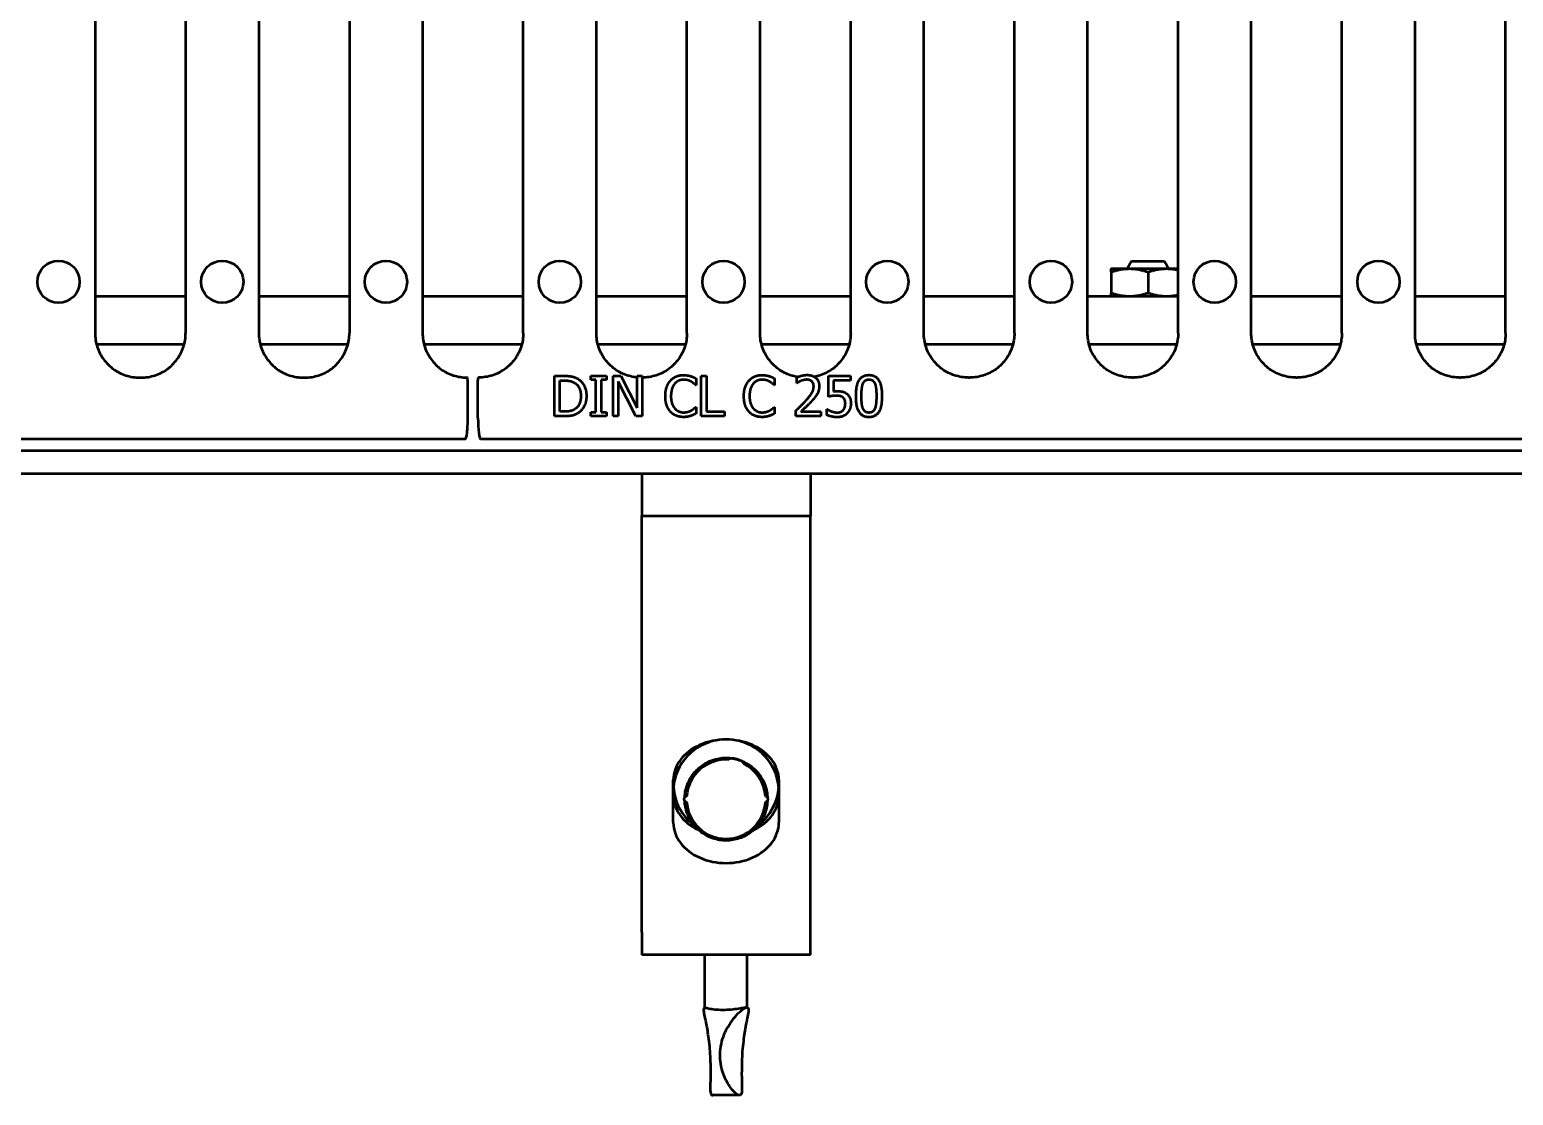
# Model space of a CAD drawing. Header units: inches. Extents: x 39 to 190, y 80 to 114.
# Drawn here: x 145.21 to 154, y 100.67 to 106.98 of the extents above; entities that cross this region are included whole.
import ezdxf

# ---------------------------------------------------------------- set-up
doc = ezdxf.new("R2010")
doc.units = ezdxf.units.IN
doc.header["$LTSCALE"] = 8
doc.header["$MEASUREMENT"] = 0
doc.layers.add('Visible (ANSI)', color=7, linetype='Continuous', lineweight=50)

msp = doc.modelspace()

# ---------------------------------------------------------------- linework, layer by layer
at = {"layer": 'Visible (ANSI)'}
for p, q in [((145.600067, 109.290666), (145.600067, 105.183452)), ((146.136704, 109.290666), (146.136704, 105.183452)), ((146.570067, 109.290666), (146.570067, 105.183452)), ((147.106704, 109.290666), (147.106704, 105.183452)), ((147.540067, 109.290666), (147.540067, 105.183452)), ((148.136704, 105.183452), (148.136704, 109.290666)), ((148.570067, 105.183452), (148.570067, 109.290666)), ((149.106704, 105.183452), (149.106704, 109.290666)), ((149.540067, 105.183452), (149.540067, 109.290666)), ((150.076704, 105.183452), (150.076704, 109.290666)), ((150.510067, 105.183452), (150.510067, 109.290666)), ((151.046704, 105.183452), (151.046704, 109.290666)), ((151.480067, 105.183452), (151.480067, 109.290666)), ((152.016704, 105.183452), (152.016704, 109.290666)), ((152.450067, 105.183452), (152.450067, 109.290666)), ((152.986704, 105.183452), (152.986704, 109.290666)), ((153.420067, 105.183452), (153.420067, 109.290666)), ((153.956704, 105.183452), (153.956704, 109.290666)), ((151.740531, 105.609559), (151.715362, 105.563059)), ((151.740531, 105.609559), (151.936401, 105.609559)), ((151.936401, 105.609559), (151.961569, 105.563059)), ((151.728886, 105.563059), (151.619386, 105.563059)), ((151.619386, 105.543499), (151.619386, 105.421619)), ((151.947886, 105.563059), (151.728886, 105.563059)), ((151.838386, 105.543499), (151.838386, 105.421619)), ((152.016704, 105.563059), (151.947886, 105.563059)), ((145.600067, 105.402059), (146.136704, 105.402059)), ((146.570067, 105.402059), (147.106704, 105.402059)), ((147.540067, 105.402059), (148.136704, 105.402059)), ((148.570067, 105.402059), (149.106704, 105.402059)), ((149.540067, 105.402059), (150.076704, 105.402059)), ((150.510067, 105.402059), (151.046704, 105.402059)), ((151.480067, 105.402059), (152.016704, 105.402059)), ((152.450067, 105.402059), (152.986704, 105.402059)), ((153.420067, 105.402059), (153.956704, 105.402059)), ((145.608543, 105.117059), (146.128229, 105.117059)), ((146.578543, 105.117059), (147.098229, 105.117059)), ((147.548543, 105.117059), (148.128229, 105.117059)), ((148.578543, 105.117059), (149.098229, 105.117059)), ((149.548543, 105.117059), (150.068229, 105.117059)), ((150.518543, 105.117059), (151.038229, 105.117059)), ((151.488543, 105.117059), (152.008229, 105.117059)), ((152.458543, 105.117059), (152.978229, 105.117059)), ((153.428543, 105.117059), (153.948229, 105.117059)), ((145.864529, 104.919888), (145.872242, 104.919888)), ((146.834529, 104.919888), (146.842242, 104.919888)), ((147.804445, 104.919888), (147.804702, 104.919888)), ((147.808386, 104.681105), (147.808386, 104.889913)), ((147.868386, 104.681105), (147.868386, 104.889913)), ((147.872326, 104.919888), (147.872069, 104.919888)), ((148.321821, 104.690181), (148.321821, 104.930181)), ((148.321821, 104.930181), (148.376473, 104.930181)), ((148.353717, 104.717798), (148.353717, 104.902563)), ((148.353717, 104.902563), (148.378028, 104.902563)), ((148.536343, 104.905675), (148.536343, 104.930181)), ((148.536343, 104.930181), (148.629309, 104.930181)), ((148.566878, 104.905675), (148.536343, 104.905675)), ((148.566878, 104.714686), (148.566878, 104.905675)), ((148.629309, 104.905675), (148.598774, 104.905675)), ((148.598774, 104.905675), (148.598774, 104.714686)), ((148.629309, 104.930181), (148.629309, 104.905675)), ((148.66879, 104.690181), (148.66879, 104.930181)), ((148.66879, 104.930181), (148.714106, 104.930181)), ((148.804738, 104.690181), (148.698547, 104.897117)), ((148.698547, 104.897117), (148.698547, 104.690181)), ((148.714106, 104.930181), (148.810767, 104.740164)), ((148.810767, 104.740164), (148.810767, 104.930181)), ((148.810767, 104.930181), (148.840524, 104.930181)), ((148.840524, 104.930181), (148.840524, 104.690181)), ((148.840524, 104.919888), (148.842242, 104.919888)), ((149.160654, 104.875724), (149.158126, 104.875724)), ((149.160654, 104.914233), (149.160654, 104.875724)), ((149.190411, 104.690181), (149.190411, 104.930181)), ((149.190411, 104.930181), (149.222307, 104.930181)), ((149.222307, 104.930181), (149.222307, 104.718576)), ((149.626067, 104.875724), (149.623539, 104.875724)), ((149.626067, 104.914233), (149.626067, 104.875724)), ((149.757153, 104.886615), (149.757153, 104.920845)), ((149.758904, 104.886615), (149.757153, 104.886615)), ((149.944641, 104.806485), (149.944641, 104.930181)), ((149.944641, 104.930181), (150.07631, 104.930181)), ((150.07631, 104.90198), (149.975565, 104.90198)), ((149.975565, 104.90198), (149.975565, 104.837993)), ((150.07631, 104.930181), (150.07631, 104.90198)), ((150.774529, 104.919888), (150.782242, 104.919888)), ((151.744529, 104.919888), (151.752242, 104.919888)), ((152.714529, 104.919888), (152.722242, 104.919888)), ((153.684529, 104.919888), (153.692242, 104.919888)), ((148.377056, 104.690181), (148.321821, 104.690181)), ((148.378028, 104.717798), (148.353717, 104.717798)), ((148.536343, 104.690181), (148.536343, 104.714686)), ((148.536343, 104.714686), (148.566878, 104.714686)), ((148.629309, 104.690181), (148.536343, 104.690181)), ((148.598774, 104.714686), (148.629309, 104.714686)), ((148.629309, 104.714686), (148.629309, 104.690181)), ((148.698547, 104.690181), (148.66879, 104.690181)), ((148.840524, 104.690181), (148.804738, 104.690181)), ((149.15832, 104.744638), (149.160654, 104.744638)), ((149.160654, 104.744638), (149.160654, 104.706518)), ((149.329471, 104.690181), (149.190411, 104.690181)), ((149.222307, 104.718576), (149.329471, 104.718576)), ((149.329471, 104.718576), (149.329471, 104.690181)), ((149.623733, 104.744638), (149.626067, 104.744638)), ((149.626067, 104.744638), (149.626067, 104.706518)), ((149.752097, 104.690181), (149.752097, 104.724216)), ((149.900103, 104.690181), (149.752097, 104.690181)), ((149.782242, 104.717993), (149.900103, 104.717993)), ((149.900103, 104.717993), (149.900103, 104.690181)), ((149.934722, 104.698738), (149.934722, 104.732774)), ((149.934722, 104.732774), (149.937056, 104.732774)), ((127.883734, 104.556105), (147.793038, 104.556105)), ((147.883734, 104.556105), (167.793038, 104.556105)), ((67.838386, 104.487059), (187.838386, 104.487059)), ((67.838386, 104.351059), (187.838386, 104.351059)), ((148.838386, 104.351059), (148.838386, 104.101059)), ((149.838386, 104.351059), (149.838386, 104.101059)), ((148.838386, 104.056407), (148.838386, 104.101059)), ((148.838386, 104.101059), (149.838386, 104.101059)), ((149.838386, 104.056407), (149.838386, 104.101059)), ((148.838386, 101.634072), (148.838386, 104.056407)), ((149.838386, 101.634072), (149.838386, 104.056407)), ((149.025886, 102.283073), (149.025886, 102.535867)), ((149.650886, 102.535867), (149.650886, 102.283073)), ((148.838386, 101.634072), (148.838386, 101.500117)), ((149.838386, 101.500117), (149.838386, 101.634072)), ((149.838386, 101.500117), (148.838386, 101.500117)), ((149.213386, 101.187453), (149.213386, 101.500117)), ((149.463386, 101.187716), (149.463386, 101.500117)), ((149.417391, 100.667817), (149.25938, 100.667817))]:
    msp.add_line(p, q, dxfattribs=at)
for centre in [(145.3834, 105.487059), (146.3534, 105.487059), (147.3234, 105.487059), (148.353372, 105.487059), (149.323372, 105.487059), (150.293372, 105.487059), (151.263372, 105.487059), (152.233372, 105.487059), (153.203372, 105.487059)]:
    msp.add_circle(centre, 0.125, dxfattribs=at)
for centre, radius, start, end in [((149.338386, 102.422117), 0.234375, 86.1417694, 176.332444), ((149.338386, 102.422117), 0.234375, 3.667556, 64.0039677), ((149.104011, 102.422117), 0.015, 88.166222, 271.833778), ((149.338386, 102.422117), 0.234375, 183.667556, 356.332444), ((149.572761, 102.422117), 0.015, 268.166222, 91.833778)]:
    msp.add_arc(centre, radius, start, end, dxfattribs=at)
for centre, major_axis, ratio, start_param, end_param in [((147.793038, 104.681105), (0, 0.125), 0.12278456, 3.14159265, 4.71238898), ((147.883734, 104.681105), (0, 0.125), 0.12278456, 1.57079633, 3.14159265), ((149.338386, 102.535867), (-0.3125, 0), 0.76604444, 3.14159265, 6.28318531), ((149.338386, 102.4683), (-0.3125, 0), 0.98480775, 4.86515181, 6.21259591), ((149.338386, 102.4683), (0.3125, 0), 0.98480775, 0.0705894, 1.4180335), ((149.338386, 102.511712), (-0.3125, 0), 0.98480775, 5.92204963, 7.20118921), ((149.397632, 102.644355), (0.043438, -0.011753), 0.33333333, 1.57079633, 3.15174077), ((149.397632, 102.644355), (0.043438, -0.011753), 0.33333333, 0.01213813, 1.57079633), ((149.338386, 102.511712), (0.3125, 0), 0.98480775, 5.36538894, 6.64432098), ((149.338386, 102.44377), (-0.3125, 0), 0.76604444, 0, 1.01929807), ((149.338386, 102.44377), (0.3125, 0), 0.76604444, 5.26371111, 6.28318531), ((149.338386, 102.283073), (0.3125, 0), 0.76604444, 3.14159265, 6.28318531)]:
    msp.add_ellipse(centre, major_axis=major_axis, ratio=ratio, start_param=start_param, end_param=end_param, dxfattribs=at)
for points, weights in [([(151.619386, 105.543499), (151.619386, 105.563059), (151.619386, 105.563059)], [1, 1.0379548493, 1]), ([(151.728886, 105.563059), (151.678067, 105.563059), (151.619386, 105.543499)], [1, 1.0379548493, 1]), ([(151.838386, 105.543499), (151.779705, 105.563059), (151.728886, 105.563059)], [1, 1.0379548493, 1]), ([(151.947886, 105.563059), (151.897067, 105.563059), (151.838386, 105.543499)], [1, 1.0379548493, 1]), ([(152.016704, 105.554993), (151.981231, 105.563059), (151.947886, 105.563059)], [1.01732124703, 1.02458366992, 1]), ([(151.619386, 105.421619), (151.678067, 105.402059), (151.728886, 105.402059)], [1, 1.0379548493, 1]), ([(151.619386, 105.402059), (151.619386, 105.402059), (151.619386, 105.421619)], [1, 1.0379548493, 1]), ([(151.728886, 105.402059), (151.779705, 105.402059), (151.838386, 105.421619)], [1, 1.0379548493, 1]), ([(151.838386, 105.421619), (151.897067, 105.402059), (151.947886, 105.402059)], [1, 1.0379548493, 1]), ([(151.947886, 105.402059), (151.981231, 105.402059), (152.016704, 105.410125)], [1, 1.02458366992, 1.01732124703])]:
    msp.add_rational_spline(points, weights, degree=2, dxfattribs=at)
for points, knots in [([(145.600067, 105.183452), (145.600067, 105.169609), (145.601155, 105.155776), (145.605478, 105.128468), (145.608713, 105.114994), (145.617251, 105.088728), (145.622554, 105.075938), (145.635098, 105.051352), (145.642339, 105.039557), (145.658585, 105.017247), (145.667588, 105.006733), (145.68714, 104.987241), (145.697688, 104.978263), (145.720074, 104.962062), (145.731911, 104.954839), (145.756587, 104.942326), (145.769425, 104.937035), (145.795793, 104.928516), (145.809322, 104.925287), (145.83674, 104.920973), (145.850629, 104.919888), (145.864529, 104.919888)], [-0.58342198, -0.58342198, -0.58342198, -0.58342198, -0.42707151, -0.42707151, -0.27072103, -0.27072103, -0.11437056, -0.11437056, 0.04197991, 0.04197991, 0.19833038, 0.19833038, 0.35468086, 0.35468086, 0.51103133, 0.51103133, 0.6673818, 0.6673818, 0.82373227, 0.82373227, 0.98008275, 0.98008275, 0.98008275, 0.98008275]), ([(145.872242, 104.919888), (145.886142, 104.919888), (145.900031, 104.920973), (145.927449, 104.925287), (145.940978, 104.928516), (145.967346, 104.937035), (145.980185, 104.942326), (146.004861, 104.954839), (146.016698, 104.962062), (146.039083, 104.978263), (146.049631, 104.987241), (146.069183, 105.006733), (146.078187, 105.017247), (146.094432, 105.039557), (146.101673, 105.051352), (146.114217, 105.075938), (146.11952, 105.088728), (146.128058, 105.114994), (146.131293, 105.128468), (146.135616, 105.155776), (146.136704, 105.169609), (146.136704, 105.183452)], [-0.98008275, -0.98008275, -0.98008275, -0.98008275, -0.82373227, -0.82373227, -0.6673818, -0.6673818, -0.51103133, -0.51103133, -0.35468086, -0.35468086, -0.19833038, -0.19833038, -0.04197991, -0.04197991, 0.11437056, 0.11437056, 0.27072103, 0.27072103, 0.42707151, 0.42707151, 0.58342198, 0.58342198, 0.58342198, 0.58342198]), ([(146.570067, 105.183452), (146.570067, 105.169609), (146.571155, 105.155776), (146.575478, 105.128468), (146.578713, 105.114994), (146.587251, 105.088728), (146.592554, 105.075938), (146.605098, 105.051352), (146.612339, 105.039557), (146.628585, 105.017247), (146.637588, 105.006733), (146.65714, 104.987241), (146.667688, 104.978263), (146.690074, 104.962062), (146.701911, 104.954839), (146.726587, 104.942326), (146.739425, 104.937035), (146.765793, 104.928516), (146.779322, 104.925287), (146.80674, 104.920973), (146.820629, 104.919888), (146.834529, 104.919888)], [-0.58342198, -0.58342198, -0.58342198, -0.58342198, -0.42707151, -0.42707151, -0.27072103, -0.27072103, -0.11437056, -0.11437056, 0.04197991, 0.04197991, 0.19833038, 0.19833038, 0.35468086, 0.35468086, 0.51103133, 0.51103133, 0.6673818, 0.6673818, 0.82373227, 0.82373227, 0.98008275, 0.98008275, 0.98008275, 0.98008275]), ([(146.842242, 104.919888), (146.856142, 104.919888), (146.870031, 104.920973), (146.897449, 104.925287), (146.910978, 104.928516), (146.937346, 104.937035), (146.950185, 104.942326), (146.974861, 104.954839), (146.986698, 104.962062), (147.009083, 104.978263), (147.019631, 104.987241), (147.039183, 105.006733), (147.048187, 105.017247), (147.064432, 105.039557), (147.071673, 105.051352), (147.084217, 105.075938), (147.08952, 105.088728), (147.098058, 105.114994), (147.101293, 105.128468), (147.105616, 105.155776), (147.106704, 105.169609), (147.106704, 105.183452)], [-0.98008275, -0.98008275, -0.98008275, -0.98008275, -0.82373227, -0.82373227, -0.6673818, -0.6673818, -0.51103133, -0.51103133, -0.35468086, -0.35468086, -0.19833038, -0.19833038, -0.04197991, -0.04197991, 0.11437056, 0.11437056, 0.27072103, 0.27072103, 0.42707151, 0.42707151, 0.58342198, 0.58342198, 0.58342198, 0.58342198]), ([(147.540067, 105.183452), (147.540067, 105.169611), (147.541155, 105.155782), (147.545476, 105.128479), (147.54871, 105.115007), (147.557244, 105.088747), (147.562545, 105.075959), (147.575084, 105.051377), (147.582323, 105.039583), (147.598562, 105.017276), (147.607562, 105.006762), (147.627107, 104.987271), (147.637651, 104.978293), (147.660029, 104.962091), (147.671862, 104.954867), (147.69653, 104.942351), (147.709365, 104.937058), (147.735726, 104.928534), (147.749251, 104.925303), (147.776662, 104.920982), (147.790548, 104.919892), (147.804445, 104.919888)], [-0.58342198, -0.58342198, -0.58342198, -0.58342198, -0.42710311, -0.42710311, -0.27078425, -0.27078425, -0.11446539, -0.11446539, 0.04185348, 0.04185348, 0.19817234, 0.19817234, 0.35449121, 0.35449121, 0.51081007, 0.51081007, 0.66712894, 0.66712894, 0.8234478, 0.8234478, 0.97976667, 0.97976667, 0.97976667, 0.97976667]), ([(148.136704, 105.183452), (148.136704, 105.169611), (148.135617, 105.155782), (148.131296, 105.128479), (148.128062, 105.115007), (148.119527, 105.088747), (148.114226, 105.075959), (148.101687, 105.051377), (148.094449, 105.039583), (148.07821, 105.017276), (148.069209, 105.006762), (148.049664, 104.987271), (148.03912, 104.978293), (148.016742, 104.962091), (148.004909, 104.954867), (147.980241, 104.942351), (147.967406, 104.937058), (147.941046, 104.928534), (147.927521, 104.925303), (147.900109, 104.920982), (147.886223, 104.919892), (147.872326, 104.919888)], [-0.58342198, -0.58342198, -0.58342198, -0.58342198, -0.42710311, -0.42710311, -0.27078425, -0.27078425, -0.11446539, -0.11446539, 0.04185348, 0.04185348, 0.19817234, 0.19817234, 0.35449121, 0.35449121, 0.51081007, 0.51081007, 0.66712894, 0.66712894, 0.8234478, 0.8234478, 0.97976667, 0.97976667, 0.97976667, 0.97976667]), ([(148.810767, 104.920946), (148.804831, 104.921476), (148.798915, 104.922205), (148.779322, 104.925287), (148.765793, 104.928516), (148.739425, 104.937035), (148.726587, 104.942326), (148.701911, 104.954839), (148.690074, 104.962062), (148.667688, 104.978263), (148.65714, 104.987241), (148.637588, 105.006733), (148.628585, 105.017247), (148.612339, 105.039557), (148.605098, 105.051352), (148.592554, 105.075938), (148.587251, 105.088728), (148.578713, 105.114994), (148.575478, 105.128468), (148.571155, 105.155776), (148.570067, 105.169609), (148.570067, 105.183452)], [-0.89083182, -0.89083182, -0.89083182, -0.89083182, -0.82373227, -0.82373227, -0.6673818, -0.6673818, -0.51103133, -0.51103133, -0.35468086, -0.35468086, -0.19833038, -0.19833038, -0.04197991, -0.04197991, 0.11437056, 0.11437056, 0.27072103, 0.27072103, 0.42707151, 0.42707151, 0.58342198, 0.58342198, 0.58342198, 0.58342198]), ([(149.106704, 105.183452), (149.106704, 105.169609), (149.105616, 105.155776), (149.101293, 105.128468), (149.098058, 105.114994), (149.08952, 105.088728), (149.084217, 105.075938), (149.071673, 105.051352), (149.064432, 105.039557), (149.048187, 105.017247), (149.039183, 105.006733), (149.019631, 104.987241), (149.009083, 104.978263), (148.986698, 104.962062), (148.974861, 104.954839), (148.950185, 104.942326), (148.937346, 104.937035), (148.910978, 104.928516), (148.897449, 104.925287), (148.870031, 104.920973), (148.856142, 104.919888), (148.842242, 104.919888)], [-0.58342198, -0.58342198, -0.58342198, -0.58342198, -0.42707151, -0.42707151, -0.27072103, -0.27072103, -0.11437056, -0.11437056, 0.04197991, 0.04197991, 0.19833038, 0.19833038, 0.35468086, 0.35468086, 0.51103133, 0.51103133, 0.6673818, 0.6673818, 0.82373227, 0.82373227, 0.98008275, 0.98008275, 0.98008275, 0.98008275]), ([(149.762477, 104.923218), (149.748958, 104.925375), (149.735616, 104.928573), (149.709425, 104.937035), (149.696587, 104.942326), (149.671911, 104.954839), (149.660074, 104.962062), (149.637688, 104.978263), (149.62714, 104.987241), (149.607588, 105.006733), (149.598585, 105.017247), (149.582339, 105.039557), (149.575098, 105.051352), (149.562554, 105.075938), (149.557251, 105.088728), (149.548713, 105.114994), (149.545478, 105.128468), (149.541155, 105.155776), (149.540067, 105.169609), (149.540067, 105.183452)], [-0.82162615, -0.82162615, -0.82162615, -0.82162615, -0.6673818, -0.6673818, -0.51103133, -0.51103133, -0.35468086, -0.35468086, -0.19833038, -0.19833038, -0.04197991, -0.04197991, 0.11437056, 0.11437056, 0.27072103, 0.27072103, 0.42707151, 0.42707151, 0.58342198, 0.58342198, 0.58342198, 0.58342198]), ([(150.076704, 105.183452), (150.076704, 105.169609), (150.075616, 105.155776), (150.071293, 105.128468), (150.068058, 105.114994), (150.05952, 105.088728), (150.054217, 105.075938), (150.041673, 105.051352), (150.034432, 105.039557), (150.018187, 105.017247), (150.009183, 105.006733), (149.989631, 104.987241), (149.979083, 104.978263), (149.956698, 104.962062), (149.944861, 104.954839), (149.920185, 104.942326), (149.907346, 104.937035), (149.883614, 104.929367), (149.872845, 104.926619), (149.861939, 104.924552)], [-0.58342198, -0.58342198, -0.58342198, -0.58342198, -0.42707151, -0.42707151, -0.27072103, -0.27072103, -0.11437056, -0.11437056, 0.04197991, 0.04197991, 0.19833038, 0.19833038, 0.35468086, 0.35468086, 0.51103133, 0.51103133, 0.6673818, 0.6673818, 0.79247521, 0.79247521, 0.79247521, 0.79247521]), ([(150.774529, 104.919888), (150.760629, 104.919888), (150.74674, 104.920973), (150.719322, 104.925287), (150.705793, 104.928516), (150.679425, 104.937035), (150.666587, 104.942326), (150.641911, 104.954839), (150.630074, 104.962062), (150.607688, 104.978263), (150.59714, 104.987241), (150.577588, 105.006733), (150.568585, 105.017247), (150.552339, 105.039557), (150.545098, 105.051352), (150.532554, 105.075938), (150.527251, 105.088728), (150.518713, 105.114994), (150.515478, 105.128468), (150.511155, 105.155776), (150.510067, 105.169609), (150.510067, 105.183452)], [-0.98008275, -0.98008275, -0.98008275, -0.98008275, -0.82373227, -0.82373227, -0.6673818, -0.6673818, -0.51103133, -0.51103133, -0.35468086, -0.35468086, -0.19833038, -0.19833038, -0.04197991, -0.04197991, 0.11437056, 0.11437056, 0.27072103, 0.27072103, 0.42707151, 0.42707151, 0.58342198, 0.58342198, 0.58342198, 0.58342198]), ([(151.046704, 105.183452), (151.046704, 105.169609), (151.045616, 105.155776), (151.041293, 105.128468), (151.038058, 105.114994), (151.02952, 105.088728), (151.024217, 105.075938), (151.011673, 105.051352), (151.004432, 105.039557), (150.988187, 105.017247), (150.979183, 105.006733), (150.959631, 104.987241), (150.949083, 104.978263), (150.926698, 104.962062), (150.914861, 104.954839), (150.890185, 104.942326), (150.877346, 104.937035), (150.850978, 104.928516), (150.837449, 104.925287), (150.810031, 104.920973), (150.796142, 104.919888), (150.782242, 104.919888)], [-0.58342198, -0.58342198, -0.58342198, -0.58342198, -0.42707151, -0.42707151, -0.27072103, -0.27072103, -0.11437056, -0.11437056, 0.04197991, 0.04197991, 0.19833038, 0.19833038, 0.35468086, 0.35468086, 0.51103133, 0.51103133, 0.6673818, 0.6673818, 0.82373227, 0.82373227, 0.98008275, 0.98008275, 0.98008275, 0.98008275]), ([(151.744529, 104.919888), (151.730629, 104.919888), (151.71674, 104.920973), (151.689322, 104.925287), (151.675793, 104.928516), (151.649425, 104.937035), (151.636587, 104.942326), (151.611911, 104.954839), (151.600074, 104.962062), (151.577688, 104.978263), (151.56714, 104.987241), (151.547588, 105.006733), (151.538585, 105.017247), (151.522339, 105.039557), (151.515098, 105.051352), (151.502554, 105.075938), (151.497251, 105.088728), (151.488713, 105.114994), (151.485478, 105.128468), (151.481155, 105.155776), (151.480067, 105.169609), (151.480067, 105.183452)], [-0.98008275, -0.98008275, -0.98008275, -0.98008275, -0.82373227, -0.82373227, -0.6673818, -0.6673818, -0.51103133, -0.51103133, -0.35468086, -0.35468086, -0.19833038, -0.19833038, -0.04197991, -0.04197991, 0.11437056, 0.11437056, 0.27072103, 0.27072103, 0.42707151, 0.42707151, 0.58342198, 0.58342198, 0.58342198, 0.58342198]), ([(152.016704, 105.183452), (152.016704, 105.169609), (152.015616, 105.155776), (152.011293, 105.128468), (152.008058, 105.114994), (151.99952, 105.088728), (151.994217, 105.075938), (151.981673, 105.051352), (151.974432, 105.039557), (151.958187, 105.017247), (151.949183, 105.006733), (151.929631, 104.987241), (151.919083, 104.978263), (151.896698, 104.962062), (151.884861, 104.954839), (151.860185, 104.942326), (151.847346, 104.937035), (151.820978, 104.928516), (151.807449, 104.925287), (151.780031, 104.920973), (151.766142, 104.919888), (151.752242, 104.919888)], [-0.58342198, -0.58342198, -0.58342198, -0.58342198, -0.42707151, -0.42707151, -0.27072103, -0.27072103, -0.11437056, -0.11437056, 0.04197991, 0.04197991, 0.19833038, 0.19833038, 0.35468086, 0.35468086, 0.51103133, 0.51103133, 0.6673818, 0.6673818, 0.82373227, 0.82373227, 0.98008275, 0.98008275, 0.98008275, 0.98008275]), ([(152.714529, 104.919888), (152.700629, 104.919888), (152.68674, 104.920973), (152.659322, 104.925287), (152.645793, 104.928516), (152.619425, 104.937035), (152.606587, 104.942326), (152.581911, 104.954839), (152.570074, 104.962062), (152.547688, 104.978263), (152.53714, 104.987241), (152.517588, 105.006733), (152.508585, 105.017247), (152.492339, 105.039557), (152.485098, 105.051352), (152.472554, 105.075938), (152.467251, 105.088728), (152.458713, 105.114994), (152.455478, 105.128468), (152.451155, 105.155776), (152.450067, 105.169609), (152.450067, 105.183452)], [-0.98008275, -0.98008275, -0.98008275, -0.98008275, -0.82373227, -0.82373227, -0.6673818, -0.6673818, -0.51103133, -0.51103133, -0.35468086, -0.35468086, -0.19833038, -0.19833038, -0.04197991, -0.04197991, 0.11437056, 0.11437056, 0.27072103, 0.27072103, 0.42707151, 0.42707151, 0.58342198, 0.58342198, 0.58342198, 0.58342198]), ([(152.986704, 105.183452), (152.986704, 105.169609), (152.985616, 105.155776), (152.981293, 105.128468), (152.978058, 105.114994), (152.96952, 105.088728), (152.964217, 105.075938), (152.951673, 105.051352), (152.944432, 105.039557), (152.928187, 105.017247), (152.919183, 105.006733), (152.899631, 104.987241), (152.889083, 104.978263), (152.866698, 104.962062), (152.854861, 104.954839), (152.830185, 104.942326), (152.817346, 104.937035), (152.790978, 104.928516), (152.777449, 104.925287), (152.750031, 104.920973), (152.736142, 104.919888), (152.722242, 104.919888)], [-0.58342198, -0.58342198, -0.58342198, -0.58342198, -0.42707151, -0.42707151, -0.27072103, -0.27072103, -0.11437056, -0.11437056, 0.04197991, 0.04197991, 0.19833038, 0.19833038, 0.35468086, 0.35468086, 0.51103133, 0.51103133, 0.6673818, 0.6673818, 0.82373227, 0.82373227, 0.98008275, 0.98008275, 0.98008275, 0.98008275]), ([(153.684529, 104.919888), (153.670629, 104.919888), (153.65674, 104.920973), (153.629322, 104.925287), (153.615793, 104.928516), (153.589425, 104.937035), (153.576587, 104.942326), (153.551911, 104.954839), (153.540074, 104.962062), (153.517688, 104.978263), (153.50714, 104.987241), (153.487588, 105.006733), (153.478585, 105.017247), (153.462339, 105.039557), (153.455098, 105.051352), (153.442554, 105.075938), (153.437251, 105.088728), (153.428713, 105.114994), (153.425478, 105.128468), (153.421155, 105.155776), (153.420067, 105.169609), (153.420067, 105.183452)], [-0.98008275, -0.98008275, -0.98008275, -0.98008275, -0.82373227, -0.82373227, -0.6673818, -0.6673818, -0.51103133, -0.51103133, -0.35468086, -0.35468086, -0.19833038, -0.19833038, -0.04197991, -0.04197991, 0.11437056, 0.11437056, 0.27072103, 0.27072103, 0.42707151, 0.42707151, 0.58342198, 0.58342198, 0.58342198, 0.58342198]), ([(153.956704, 105.183452), (153.956704, 105.169609), (153.955616, 105.155776), (153.951293, 105.128468), (153.948058, 105.114994), (153.93952, 105.088728), (153.934217, 105.075938), (153.921673, 105.051352), (153.914432, 105.039557), (153.898187, 105.017247), (153.889183, 105.006733), (153.869631, 104.987241), (153.859083, 104.978263), (153.836698, 104.962062), (153.824861, 104.954839), (153.800185, 104.942326), (153.787346, 104.937035), (153.760978, 104.928516), (153.747449, 104.925287), (153.720031, 104.920973), (153.706142, 104.919888), (153.692242, 104.919888)], [-0.58342198, -0.58342198, -0.58342198, -0.58342198, -0.42707151, -0.42707151, -0.27072103, -0.27072103, -0.11437056, -0.11437056, 0.04197991, 0.04197991, 0.19833038, 0.19833038, 0.35468086, 0.35468086, 0.51103133, 0.51103133, 0.6673818, 0.6673818, 0.82373227, 0.82373227, 0.98008275, 0.98008275, 0.98008275, 0.98008275]), ([(147.808386, 104.889913), (147.808386, 104.893792), (147.808293, 104.897632), (147.807934, 104.904819), (147.80767, 104.908092), (147.807002, 104.913657), (147.806603, 104.915886), (147.805894, 104.918378), (147.805611, 104.919059), (147.805117, 104.919745), (147.80491, 104.919888), (147.804702, 104.919888)], [0, 0, 0, 0, 0.029557022, 0.029557022, 0.059193681, 0.059193681, 0.089073226, 0.089073226, 0.107413192, 0.107413192, 0.120409177, 0.120409177, 0.120409177, 0.120409177]), ([(147.868386, 104.889913), (147.868386, 104.893792), (147.868478, 104.897632), (147.868837, 104.904819), (147.869101, 104.908092), (147.869769, 104.913657), (147.870168, 104.915886), (147.870877, 104.918378), (147.87116, 104.919059), (147.871654, 104.919745), (147.871862, 104.919888), (147.872069, 104.919888)], [0, 0, 0, 0, 0.029557022, 0.029557022, 0.059193681, 0.059193681, 0.089073226, 0.089073226, 0.107413192, 0.107413192, 0.120409177, 0.120409177, 0.120409177, 0.120409177]), ([(149.093623, 102.432938), (149.094824, 102.460099), (149.100683, 102.487403), (149.120593, 102.53746), (149.134733, 102.560909), (149.169398, 102.60151), (149.190357, 102.619161), (149.236279, 102.646423), (149.261811, 102.656371), (149.31407, 102.667367), (149.341446, 102.66855), (149.37893, 102.663994), (149.389841, 102.66191), (149.400537, 102.659104)], [0, 0, 0, 0, 0.21266947, 0.21266947, 0.42140163, 0.42140163, 0.63027836, 0.63027836, 0.83914982, 0.83914982, 1.04802148, 1.04802148, 1.13452457, 1.13452457, 1.13452457, 1.13452457]), ([(149.093623, 102.432938), (149.094824, 102.460099), (149.100683, 102.487403), (149.120593, 102.53746), (149.134733, 102.560909), (149.169398, 102.60151), (149.190357, 102.619161), (149.236279, 102.646423), (149.261811, 102.656371), (149.31407, 102.667367), (149.341446, 102.66855), (149.394459, 102.662106), (149.420754, 102.654398), (149.468857, 102.631201), (149.491261, 102.615425), (149.529313, 102.577955), (149.545433, 102.555797), (149.569368, 102.508058), (149.577481, 102.481885), (149.582136, 102.447972), (149.582816, 102.440459), (149.583148, 102.432938)], [0, 0, 0, 0, 0.21266947, 0.21266947, 0.42140163, 0.42140163, 0.63027836, 0.63027836, 0.83914982, 0.83914982, 1.04802148, 1.04802148, 1.25689312, 1.25689312, 1.46576477, 1.46576477, 1.67463642, 1.67463642, 1.88350807, 1.88350807, 1.94239824, 1.94239824, 1.94239824, 1.94239824]), ([(149.460376, 102.634577), (149.46532, 102.631744), (149.470158, 102.628742), (149.481192, 102.621341), (149.487334, 102.616783), (149.493259, 102.611941)], [0.168282796, 0.168282796, 0.168282796, 0.168282796, 0.212669473, 0.212669473, 0.272216844, 0.272216844, 0.272216844, 0.272216844]), ([(149.522168, 102.58412), (149.525997, 102.579784), (149.529666, 102.575319), (149.53778, 102.564686), (149.542126, 102.558389), (149.546176, 102.551894)], [0.376343968, 0.376343968, 0.376343968, 0.376343968, 0.421401634, 0.421401634, 0.480971111, 0.480971111, 0.480971111, 0.480971111]), ([(149.564598, 102.516187), (149.566822, 102.51085), (149.568854, 102.505443), (149.57791, 102.478428), (149.582144, 102.455652), (149.583148, 102.432938)], [0.585245712, 0.585245712, 0.585245712, 0.585245712, 0.630278357, 0.630278357, 0.808125816, 0.808125816, 0.808125816, 0.808125816]), ([(149.583148, 102.411296), (149.581948, 102.384135), (149.576089, 102.356831), (149.556179, 102.306774), (149.542039, 102.283325), (149.507374, 102.242724), (149.486414, 102.225073), (149.440492, 102.197811), (149.414961, 102.187863), (149.362701, 102.176867), (149.335325, 102.175683), (149.282312, 102.182128), (149.256017, 102.189836), (149.207915, 102.213033), (149.18551, 102.228809), (149.147458, 102.266279), (149.131338, 102.288437), (149.107403, 102.336176), (149.09929, 102.362349), (149.094636, 102.396262), (149.093956, 102.403775), (149.093623, 102.411296)], [0, 0, 0, 0, 0.21266947, 0.21266947, 0.42140163, 0.42140163, 0.63027836, 0.63027836, 0.83914982, 0.83914982, 1.04802148, 1.04802148, 1.25689312, 1.25689312, 1.46576477, 1.46576477, 1.67463642, 1.67463642, 1.88350807, 1.88350807, 1.94239824, 1.94239824, 1.94239824, 1.94239824]), ([(149.213388, 101.187715), (149.209459, 101.187175), (149.206957, 101.184481), (149.204777, 101.173874), (149.205469, 101.165352), (149.211191, 101.131742), (149.219669, 101.098209), (149.226931, 101.053241), (149.227872, 101.047027), (149.228775, 101.040496)], [1.123465464, 1.123465464, 1.123465464, 1.123465464, 1.331306051, 1.331306051, 1.56531141, 1.56531141, 2.033322126, 2.033322126, 2.103457868, 2.103457868, 2.103457868, 2.103457868]), ([(149.31874, 101.17288), (149.303176, 101.17288), (149.287113, 101.173678), (149.258725, 101.176526), (149.246393, 101.178532), (149.228017, 101.182271), (149.220728, 101.184253), (149.214537, 101.186475), (149.213427, 101.187082), (149.213417, 101.187441)], [0.960685256, 0.960685256, 0.960685256, 0.960685256, 1.080777492, 1.080777492, 1.200869729, 1.200869729, 1.320948806, 1.320948806, 1.392012992, 1.392012992, 1.392012992, 1.392012992]), ([(149.461832, 101.187817), (149.459356, 101.187817), (149.453598, 101.187044), (149.436144, 101.184253), (149.42445, 101.182271), (149.399117, 101.178532), (149.383765, 101.176526), (149.351361, 101.173678), (149.334305, 101.17288), (149.31874, 101.17288)], [0.480342628, 0.480342628, 0.480342628, 0.480342628, 0.600421705, 0.600421705, 0.720500782, 0.720500782, 0.840593019, 0.840593019, 0.960685256, 0.960685256, 0.960685256, 0.960685256]), ([(149.332676, 101.040496), (149.335722, 101.047027), (149.338818, 101.053241), (149.362475, 101.098209), (149.388307, 101.131742), (149.422251, 101.165352), (149.43272, 101.173874), (149.450108, 101.185109), (149.457006, 101.187817), (149.461832, 101.187817)], [7.00204599, 7.00204599, 7.00204599, 7.00204599, 7.07218173, 7.07218173, 7.54019245, 7.54019245, 7.77419781, 7.77419781, 8.00820317, 8.00820317, 8.00820317, 8.00820317]), ([(149.461832, 101.187817), (149.466659, 101.187817), (149.469685, 101.185109), (149.471995, 101.173874), (149.471302, 101.165352), (149.465581, 101.131742), (149.457102, 101.098209), (149.44984, 101.053241), (149.448899, 101.047027), (149.447997, 101.040496)], [1.09730069, 1.09730069, 1.09730069, 1.09730069, 1.33130605, 1.33130605, 1.56531141, 1.56531141, 2.03332213, 2.03332213, 2.10345787, 2.10345787, 2.10345787, 2.10345787]), ([(149.228775, 101.040496), (149.228883, 101.039711), (149.228993, 101.038921), (149.231029, 101.024373), (149.233656, 101.006971), (149.2385, 100.968615), (149.240664, 100.947646), (149.242124, 100.927817)], [1.497528794, 1.497528794, 1.497528794, 1.497528794, 1.506293997, 1.506293997, 1.65781056, 1.65781056, 1.809327124, 1.809327124, 1.809327124, 1.809327124]), ([(149.304203, 100.927817), (149.305669, 100.947722), (149.309111, 100.968765), (149.319031, 101.007233), (149.325451, 101.024673), (149.332041, 101.039129), (149.332358, 101.039814), (149.332676, 101.040496)], [0.598936084, 0.598936084, 0.598936084, 0.598936084, 0.75103081, 0.75103081, 0.903125536, 0.903125536, 0.9107477, 0.9107477, 0.9107477, 0.9107477]), ([(149.447997, 101.040496), (149.447903, 101.039814), (149.447807, 101.039129), (149.445787, 101.024673), (149.443151, 101.007233), (149.438288, 100.968765), (149.436113, 100.947722), (149.434647, 100.927817)], [1.49751358, 1.49751358, 1.49751358, 1.49751358, 1.505135743, 1.505135743, 1.657230469, 1.657230469, 1.809325195, 1.809325195, 1.809325195, 1.809325195]), ([(149.242124, 100.927817), (149.243564, 100.90827), (149.244499, 100.887394), (149.245433, 100.849015), (149.245492, 100.831509), (149.245756, 100.816835), (149.245773, 100.815983), (149.24579, 100.815138)], [1.809327124, 1.809327124, 1.809327124, 1.809327124, 1.958690232, 1.958690232, 2.10805334, 2.10805334, 2.117335061, 2.117335061, 2.117335061, 2.117335061]), ([(149.31566, 100.815138), (149.3154, 100.815983), (149.315143, 100.816835), (149.310811, 100.831509), (149.307109, 100.849015), (149.303055, 100.887394), (149.302763, 100.90827), (149.304203, 100.927817)], [0.290928147, 0.290928147, 0.290928147, 0.290928147, 0.300209869, 0.300209869, 0.449572977, 0.449572977, 0.598936084, 0.598936084, 0.598936084, 0.598936084]), ([(149.434647, 100.927817), (149.433207, 100.90827), (149.432273, 100.887394), (149.431338, 100.849015), (149.431279, 100.831509), (149.431015, 100.816835), (149.430999, 100.815983), (149.430981, 100.815138)], [1.809325195, 1.809325195, 1.809325195, 1.809325195, 1.958688303, 1.958688303, 2.108051411, 2.108051411, 2.117333132, 2.117333132, 2.117333132, 2.117333132]), ([(149.24579, 100.815138), (149.2464, 100.785396), (149.245497, 100.759388), (149.244224, 100.715091), (149.243944, 100.697405), (149.247901, 100.673762), (149.252213, 100.667817), (149.25938, 100.667817)], [-1.02033115, -1.02033115, -1.02033115, -1.02033115, -0.69495997, -0.69495997, -0.34747998, -0.34747998, 0, 0, 0, 0]), ([(149.417391, 100.667817), (149.410225, 100.667817), (149.400072, 100.673762), (149.376039, 100.697405), (149.362233, 100.715091), (149.336647, 100.759388), (149.324814, 100.785396), (149.31566, 100.815138)], [6.66177475, 6.66177475, 6.66177475, 6.66177475, 7.00925474, 7.00925474, 7.35673472, 7.35673472, 7.6821059, 7.6821059, 7.6821059, 7.6821059]), ([(149.430981, 100.815138), (149.430372, 100.785396), (149.431274, 100.759388), (149.432547, 100.715091), (149.432827, 100.697405), (149.428871, 100.673762), (149.424558, 100.667817), (149.417391, 100.667817)], [5.6414436, 5.6414436, 5.6414436, 5.6414436, 5.96681478, 5.96681478, 6.31429477, 6.31429477, 6.66177475, 6.66177475, 6.66177475, 6.66177475])]:
    msp.add_open_spline(points, degree=3, knots=knots, dxfattribs=at)
for points, degree in [([(148.376473, 104.930181), (148.410314, 104.930181), (148.448823, 104.920067), (148.462437, 104.911121)], 2), ([(148.378028, 104.902563), (148.399617, 104.902563), (148.428596, 104.895756), (148.441432, 104.888171)], 2), ([(148.441432, 104.888171), (148.45952, 104.877085), (148.477802, 104.837993), (148.477802, 104.810375)], 2), ([(148.462437, 104.911121), (148.485581, 104.895756), (148.511059, 104.844994), (148.511059, 104.809986)], 2), ([(148.978612, 104.809986), (148.978612, 104.840132), (148.993977, 104.884865), (149.008563, 104.901396)], 2), ([(149.008563, 104.901396), (149.022956, 104.917539), (149.062242, 104.934459), (149.086554, 104.934459)], 2), ([(149.033263, 104.882531), (149.02315, 104.870278), (149.01187, 104.83313), (149.01187, 104.809986)], 2), ([(149.086359, 104.907231), (149.070994, 104.907231), (149.043571, 104.894589), (149.033263, 104.882531)], 2), ([(149.131092, 104.895756), (149.121951, 104.900813), (149.100362, 104.907231), (149.086359, 104.907231)], 2), ([(149.086554, 104.934459), (149.098612, 104.934459), (149.119811, 104.930959), (149.128758, 104.928236)], 2), ([(149.128758, 104.928236), (149.136537, 104.925707), (149.15268, 104.918511), (149.160654, 104.914233)], 2), ([(149.158126, 104.875724), (149.153847, 104.879613), (149.140622, 104.890505), (149.131092, 104.895756)], 2), ([(149.444025, 104.809986), (149.444025, 104.840132), (149.45939, 104.884865), (149.473977, 104.901396)], 2), ([(149.473977, 104.901396), (149.488369, 104.917539), (149.527656, 104.934459), (149.551967, 104.934459)], 2), ([(149.498677, 104.882531), (149.488563, 104.870278), (149.477283, 104.83313), (149.477283, 104.809986)], 2), ([(149.551772, 104.907231), (149.536408, 104.907231), (149.508985, 104.894589), (149.498677, 104.882531)], 2), ([(149.596505, 104.895756), (149.587364, 104.900813), (149.565776, 104.907231), (149.551772, 104.907231)], 2), ([(149.551967, 104.934459), (149.564025, 104.934459), (149.585225, 104.930959), (149.594171, 104.928236)], 2), ([(149.594171, 104.928236), (149.601951, 104.925707), (149.618093, 104.918511), (149.626067, 104.914233)], 2), ([(149.623539, 104.875724), (149.61926, 104.879613), (149.606035, 104.890505), (149.596505, 104.895756)], 2), ([(149.757153, 104.920845), (149.767072, 104.925707), (149.802664, 104.935237), (149.818612, 104.935237)], 2), ([(149.782242, 104.89984), (149.775435, 104.897117), (149.762793, 104.889338), (149.758904, 104.886615)], 2), ([(149.816278, 104.907425), (149.807721, 104.907425), (149.790216, 104.903147), (149.782242, 104.89984)], 2), ([(149.810054, 104.78198), (149.837477, 104.812126), (149.85751, 104.848301), (149.85751, 104.867555)], 2), ([(149.845646, 104.897701), (149.840006, 104.902563), (149.825225, 104.907425), (149.816278, 104.907425)], 2), ([(149.818612, 104.935237), (149.852259, 104.935237), (149.890184, 104.899646), (149.890184, 104.869305)], 2), ([(149.85751, 104.867555), (149.85751, 104.877668), (149.851286, 104.892839), (149.845646, 104.897701)], 2), ([(149.890184, 104.869305), (149.890184, 104.855108), (149.883571, 104.83138), (149.877737, 104.821267)], 2), ([(150.108207, 104.809986), (150.108207, 104.874946), (150.145743, 104.935043), (150.18503, 104.935043)], 2), ([(150.140881, 104.809986), (150.140881, 104.833519), (150.144382, 104.870861), (150.149244, 104.883114)], 2), ([(150.149244, 104.883114), (150.154301, 104.895756), (150.17161, 104.908398), (150.18503, 104.908398)], 2), ([(150.18503, 104.935043), (150.224511, 104.935043), (150.261659, 104.872806), (150.261659, 104.810181)], 2), ([(150.18503, 104.908398), (150.19845, 104.908398), (150.21537, 104.895756), (150.220233, 104.883503)], 2), ([(150.220233, 104.883503), (150.225095, 104.87125), (150.228985, 104.834881), (150.228985, 104.810181)], 2), ([(148.477802, 104.810375), (148.477802, 104.782369), (148.461075, 104.745027), (148.444349, 104.733746)], 2), ([(148.511059, 104.809986), (148.511059, 104.777117), (148.484414, 104.724216), (148.462048, 104.709435)], 2), ([(149.008758, 104.717409), (148.994366, 104.732968), (148.978612, 104.779646), (148.978612, 104.809986)], 2), ([(149.01187, 104.809986), (149.01187, 104.785286), (149.023733, 104.749694), (149.034041, 104.737442)], 2), ([(149.474171, 104.717409), (149.459779, 104.732968), (149.444025, 104.779646), (149.444025, 104.809986)], 2), ([(149.477283, 104.809986), (149.477283, 104.785286), (149.489147, 104.749694), (149.499455, 104.737442)], 2), ([(149.752097, 104.724216), (149.768045, 104.739192), (149.79644, 104.767004), (149.810054, 104.78198)], 2), ([(149.845646, 104.780229), (149.830476, 104.763698), (149.793328, 104.728301), (149.782242, 104.717993)], 2), ([(149.877737, 104.821267), (149.871902, 104.810764), (149.854981, 104.790148), (149.845646, 104.780229)], 2), ([(149.992097, 104.81232), (149.978871, 104.81232), (149.952615, 104.808236), (149.944641, 104.806485)], 2), ([(149.975565, 104.837993), (149.9814, 104.838771), (149.99268, 104.839354), (149.997348, 104.839354)], 2), ([(150.031383, 104.801234), (150.024576, 104.807263), (150.004349, 104.81232), (149.992097, 104.81232)], 2), ([(149.997348, 104.839354), (150.015824, 104.839354), (150.041302, 104.833325), (150.052972, 104.824378)], 2), ([(150.044998, 104.766615), (150.044998, 104.779451), (150.037996, 104.795788), (150.031383, 104.801234)], 2), ([(150.052972, 104.824378), (150.064836, 104.815432), (150.077672, 104.788203), (150.077672, 104.766421)], 2), ([(150.18503, 104.685124), (150.145354, 104.685124), (150.108207, 104.746777), (150.108207, 104.809986)], 2), ([(150.14905, 104.737636), (150.143993, 104.750861), (150.140881, 104.784703), (150.140881, 104.809986)], 2), ([(150.261659, 104.810181), (150.261659, 104.74561), (150.224122, 104.685124), (150.18503, 104.685124)], 2), ([(150.228985, 104.810181), (150.228985, 104.78548), (150.225095, 104.748916), (150.220427, 104.737053)], 2), ([(148.462048, 104.709435), (148.443766, 104.69796), (148.406229, 104.690181), (148.377056, 104.690181)], 2), ([(148.444349, 104.733746), (148.431319, 104.724605), (148.399228, 104.717798), (148.378028, 104.717798)], 2), ([(149.08597, 104.685902), (149.062631, 104.685902), (149.02315, 104.701656), (149.008758, 104.717409)], 2), ([(149.034041, 104.737442), (149.044155, 104.725578), (149.071189, 104.713519), (149.086359, 104.713519)], 2), ([(149.128758, 104.692904), (149.118255, 104.689403), (149.100362, 104.685902), (149.08597, 104.685902)], 2), ([(149.086359, 104.713519), (149.100168, 104.713519), (149.123701, 104.720327), (149.132842, 104.725383)], 2), ([(149.160654, 104.706518), (149.15268, 104.702822), (149.138677, 104.696015), (149.128758, 104.692904)], 2), ([(149.132842, 104.725383), (149.141594, 104.73044), (149.154625, 104.740942), (149.15832, 104.744638)], 2), ([(149.551383, 104.685902), (149.528045, 104.685902), (149.488563, 104.701656), (149.474171, 104.717409)], 2), ([(149.499455, 104.737442), (149.509568, 104.725578), (149.536602, 104.713519), (149.551772, 104.713519)], 2), ([(149.594171, 104.692904), (149.583669, 104.689403), (149.565776, 104.685902), (149.551383, 104.685902)], 2), ([(149.551772, 104.713519), (149.565581, 104.713519), (149.589114, 104.720327), (149.598255, 104.725383)], 2), ([(149.626067, 104.706518), (149.618093, 104.702822), (149.60409, 104.696015), (149.594171, 104.692904)], 2), ([(149.598255, 104.725383), (149.607007, 104.73044), (149.620038, 104.740942), (149.623733, 104.744638)], 2), ([(149.997542, 104.685124), (149.980427, 104.685124), (149.946975, 104.692709), (149.934722, 104.698738)], 2), ([(149.937056, 104.732774), (149.940751, 104.730051), (149.95456, 104.723049), (149.962923, 104.719938)], 2), ([(149.962923, 104.719938), (149.972453, 104.716631), (149.988207, 104.712936), (149.998126, 104.712936)], 2), ([(150.056473, 104.708657), (150.046359, 104.697766), (150.016213, 104.685124), (149.997542, 104.685124)], 2), ([(149.998126, 104.712936), (150.00785, 104.712936), (150.026132, 104.719938), (150.032745, 104.727523)], 2), ([(150.032745, 104.727523), (150.038774, 104.734719), (150.044998, 104.753779), (150.044998, 104.766615)], 2), ([(150.077672, 104.766421), (150.077672, 104.749111), (150.066586, 104.719549), (150.056473, 104.708657)], 2), ([(150.18503, 104.711769), (150.171027, 104.711769), (150.153717, 104.725189), (150.14905, 104.737636)], 2), ([(150.220427, 104.737053), (150.215565, 104.724411), (150.198255, 104.711769), (150.18503, 104.711769)], 2), ([(149.400537, 102.659104), (149.407967, 102.657156), (149.415329, 102.654842), (149.422578, 102.652182)], 3)]:
    msp.add_open_spline(points, degree=degree, dxfattribs=at)

doc.saveas('drawing.dxf')
